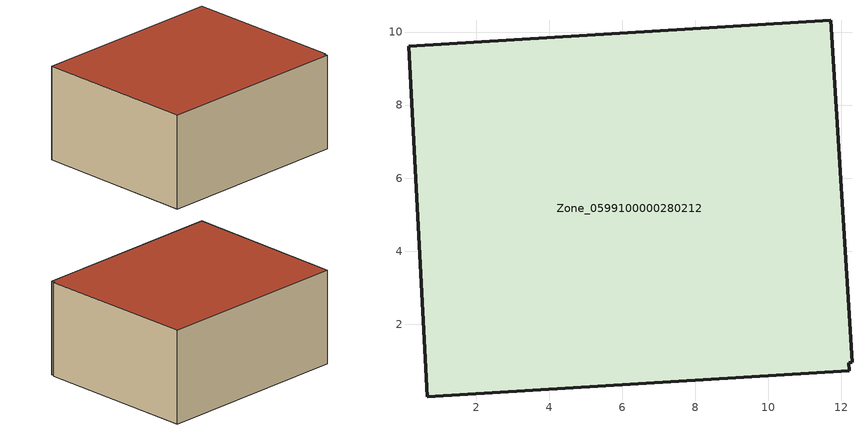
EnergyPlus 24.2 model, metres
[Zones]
Zone_0599100000280212
 floor ground (C_G): 0.15,9.61 11.71,10.33 12.3,0.95 12.21,0.95 12.22,0.72 0.66,0 z0
 wall outside (C_F): 0.15,9.61 0.66,0 12.22,0.72 12.21,0.95 12.3,0.95 11.71,10.33 0.15,9.61 z0:5.52
 roof outside (C_R): 11.71,10.33 0.15,9.61 0.66,0 12.22,0.72 12.21,0.95 12.3,0.95 z5.52
[BUILDING]
Pand.0599100000280212: North Axis=0; Terrain=City; Loads Convergence Tolerance Value=0.04; Temperature Convergence Tolerance Value=0.4; Solar Distribution=FullExterior; Maximum Number of Warmup Days=25; Minimum Number of Warmup Days=1
[Site:Location]
Rotterdam.The.Hague.AP_ZH_NLD Design_Conditions: Latitude=51.96; Longitude=4.45; Time Zone=1; Elevation=-4.5
[SITE:GROUNDTEMPERATURE:BUILDINGSURFACE]
18, 18, 18, 18, 18, 18, 18, 18, 18, 18, 18, 18
[MATERIAL] Thermal Absorptance=0.9; Solar Absorptance=0.7; Visible Absorptance=0.7
Name | Roughness | Thickness | Conductivity | Density | Specific Heat
G.D.1965-1974 | MediumSmooth | 0.15 | 0.882353 | 540 | 1210
F.D.1965-1974 | Rough | 0.3 | 0.697674 | 1920 | 840
R.D.1965-1974 | MediumRough | 0.2 | 0.232558 | 1500 | 1000
[CONSTRUCTION]
C_G: G.D.1965-1974
C_F: F.D.1965-1974
C_R: R.D.1965-1974
[ZONE]
Zone_0599100000280212: Type=1; Multiplier=1; Ceiling Height=Autocalculate; Volume=Autocalculate; Floor Area=autocalculate; Part of Total Floor Area=Yes
[ZONEINFILTRATION:DESIGNFLOWRATE]
Infil_Zone_0599100000280212: Zone or ZoneList or Space or SpaceList=Zone_0599100000280212; Schedule=AlwaysOn; Design Flow Rate Calculation Method=Flow/Area; Flow Rate per Floor Area=0.0042; Constant Term Coefficient=1; Temperature Term Coefficient=0; Velocity Term Coefficient=0; Velocity Squared Term Coefficient=0
[HVACTEMPLATE:ZONE:IDEALLOADSAIRSYSTEM]
Zone_0599100000280212: Maximum Heating Supply Air Temperature=50; Minimum Cooling Supply Air Temperature=13; Maximum Heating Supply Air Humidity Ratio=0.0156; Minimum Cooling Supply Air Humidity Ratio=0.0077; Heating Limit=NoLimit; Cooling Limit=NoLimit; Dehumidification Control Type=ConstantSensibleHeatRatio; Cooling Sensible Heat Ratio=0.7; Dehumidification Setpoint=60; Humidification Control Type=None; Humidification Setpoint=30; Outdoor Air Method=None; Outdoor Air Flow Rate per Person=0.00944; Outdoor Air Flow Rate per Zone Floor Area=0; Outdoor Air Flow Rate per Zone=0; Demand Controlled Ventilation Type=None; Outdoor Air Economizer Type=NoEconomizer; Heat Recovery Type=None; Sensible Heat Recovery Effectiveness=0.7; Latent Heat Recovery Effectiveness=0.65
[ZONECONTROL:THERMOSTAT]
ThermostatControl_Zone_0599100000280212: Zone or ZoneList=Zone_0599100000280212; Control Type Schedule=DualSetpointControlType; Control 1=Thermostat_Zone_0599100000280212; Temperature Difference Between Cutout And Setpoint=0
[THERMOSTATSETPOINT:DUALSETPOINT]
Thermostat_Zone_0599100000280212: Heating Setpoint Temperature Schedule=HeatingSetpoint_Zone_0599100000280212; Cooling Setpoint Temperature Schedule=CoolingSetpoint_Zone_0599100000280212
[SCHEDULE:COMPACT]
HeatingSetpoint_Zone_0599100000280212: Through: 12/31, For: AllDays, Until: 24:00, 21
CoolingSetpoint_Zone_0599100000280212: Through: 12/31, For: AllDays, Until: 24:00, 24
DualSetpointControlType: Through: 12/31, For: AllDays, Until: 24:00, 4
AlwaysOn: Through: 12/31, For: AllDays, Until: 24:00, 1
